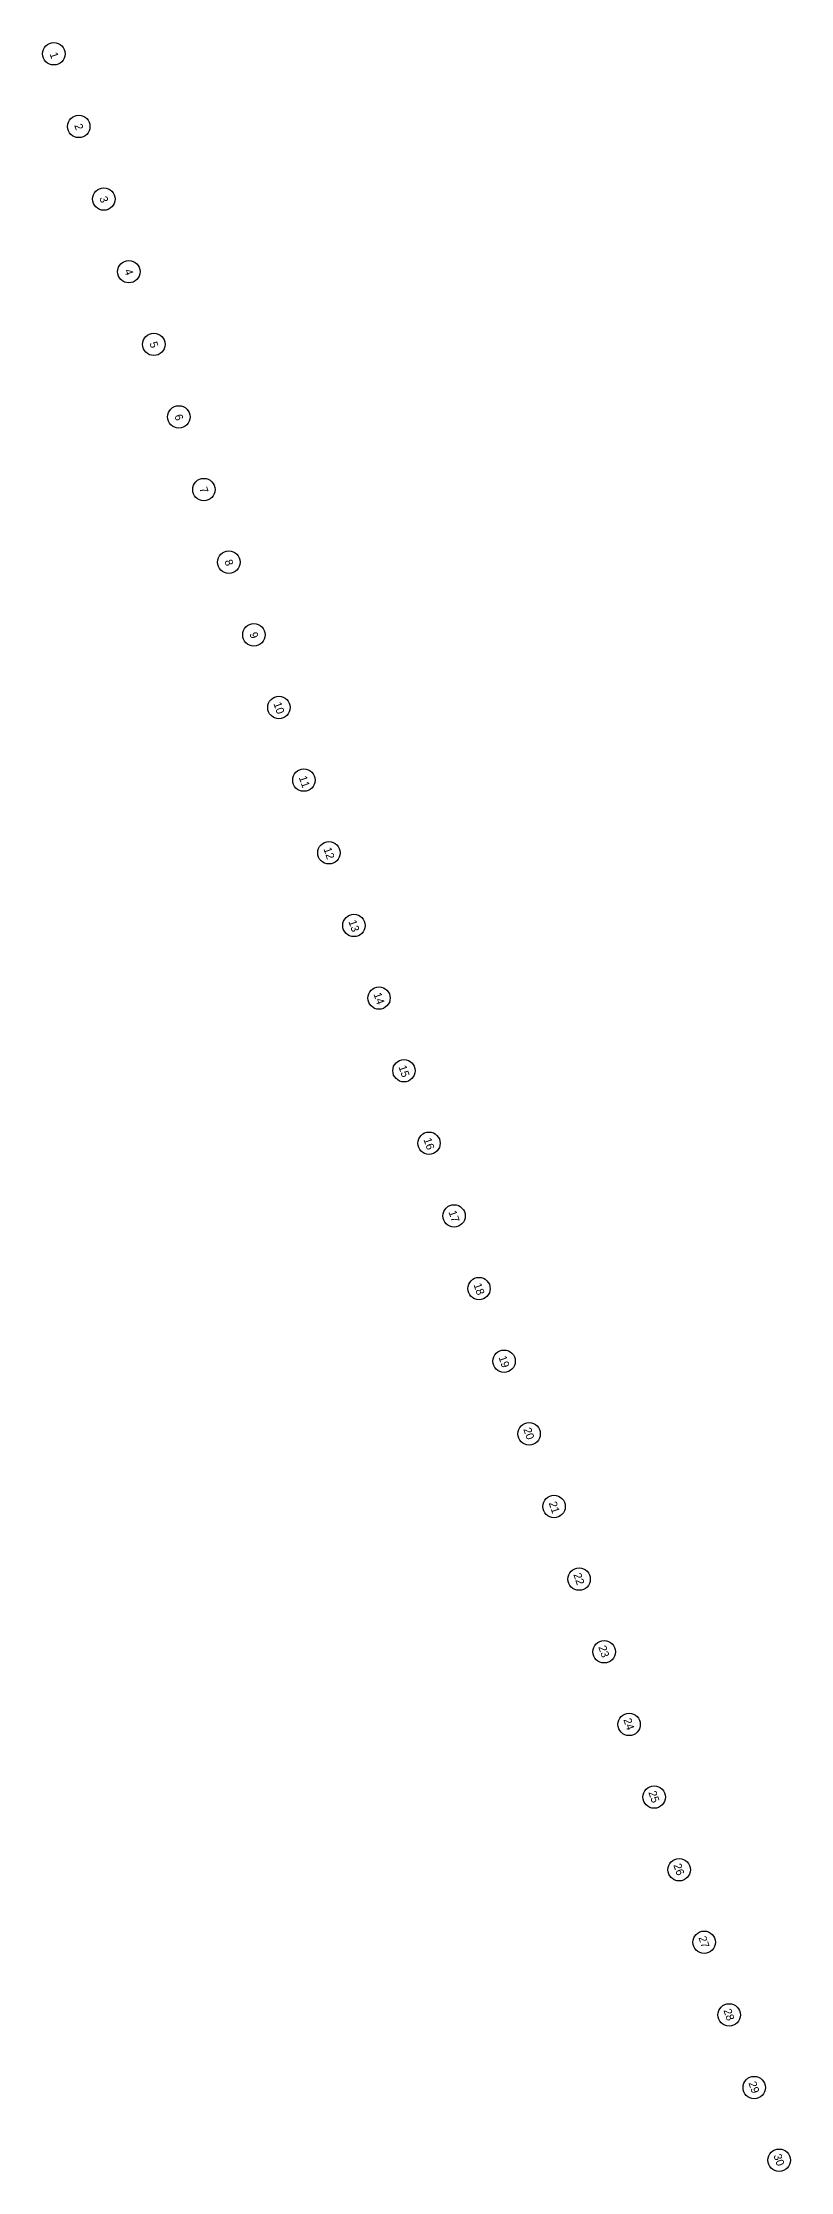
# Model space of a CAD drawing. Extents: x 809500 to 809734, y 818723 to 819396.
# Drawn here: x 809500.1 to 809616.9, y 819063.1 to 819395.7 of the extents above; entities that cross this region are included whole.
import ezdxf

# ---------------------------------------------------------------- set-up
doc = ezdxf.new("R2010")
doc.units = 0
doc.layers.add('MMH040__', color=7, linetype='Continuous')

msp = doc.modelspace()

# ---------------------------------------------------------------- linework, layer by layer
at = {"layer": 'MMH040__'}
for centre in [(809501.89, 819393.93), (809505.79, 819382.58), (809509.7, 819371.24), (809513.61, 819359.89), (809517.51, 819348.54), (809521.42, 819337.2), (809525.33, 819325.85), (809529.23, 819314.51), (809533.14, 819303.16), (809537.05, 819291.81), (809540.95, 819280.47), (809544.86, 819269.12), (809548.77, 819257.77), (809552.68, 819246.43), (809556.58, 819235.08), (809560.49, 819223.74), (809564.4, 819212.39), (809568.3, 819201.04), (809572.21, 819189.7), (809576.12, 819178.35), (809580.02, 819167), (809583.93, 819155.66), (809587.84, 819144.31), (809591.74, 819132.97), (809595.65, 819121.62), (809599.56, 819110.27), (809603.46, 819098.93), (809607.37, 819087.58), (809611.28, 819076.23), (809615.18, 819064.89)]:
    msp.add_circle(centre, 1.75, dxfattribs=at)

# ---------------------------------------------------------------- texts
for s, p in [('1', (809501.22, 819393.93)), ('2', (809505.07, 819382.76)), ('3', (809508.98, 819371.41)), ('4', (809512.88, 819360.07)), ('5', (809516.79, 819348.72)), ('6', (809520.69, 819337.38)), ('7', (809524.6, 819326.03)), ('8', (809528.51, 819314.68)), ('9', (809532.42, 819303.34)), ('10', (809536.17, 819292.43)), ('11', (809540.14, 819280.9)), ('12', (809543.99, 819269.73)), ('13', (809547.89, 819258.39)), ('14', (809551.8, 819247.05)), ('15', (809555.71, 819235.69)), ('16', (809559.61, 819224.35)), ('17', (809563.52, 819213.01)), ('18', (809567.43, 819201.66)), ('19', (809571.33, 819190.31)), ('20', (809575.2, 819179.08)), ('21', (809579.17, 819167.55)), ('22', (809583.02, 819156.38)), ('23', (809586.92, 819145.04)), ('24', (809590.83, 819133.7)), ('25', (809594.74, 819122.34)), ('26', (809598.64, 819111)), ('27', (809602.55, 819099.66)), ('28', (809606.46, 819088.31)), ('29', (809610.36, 819076.96)), ('30', (809614.27, 819065.62))]:
    msp.add_text(s, height=1.25, rotation=289, dxfattribs=at).set_placement(p)

doc.saveas('drawing.dxf')
